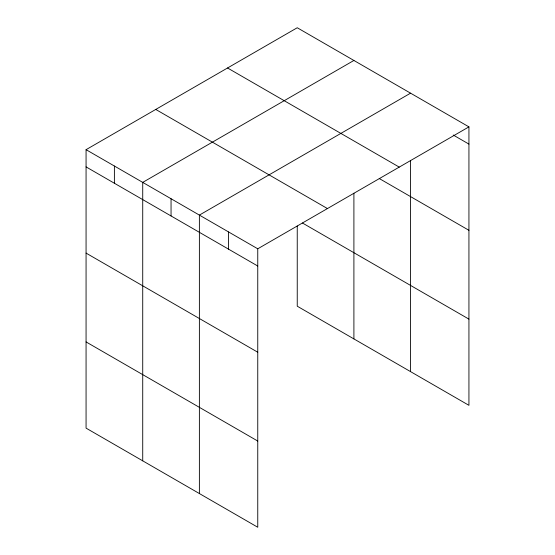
<?xml version="1.0" encoding="UTF-8"?>
<svg xmlns="http://www.w3.org/2000/svg" width="555" height="555" viewBox="0 0 555 555"><rect width="100%" height="100%" fill="white"/><g stroke="black" fill="none" stroke-linecap="round" stroke-linejoin="round"><path stroke-width="0.83" d="M468.933 126.873L297.244 27.75L86.067 149.67L86.067 428.127L257.756 527.25L257.756 248.8L468.933 126.873L468.933 405.33L297.244 306.2L297.244 226.031M353.903 60.46L142.725 182.387L142.725 460.837M410.561 93.171L199.384 215.097L199.384 493.548M453.22 135.025L468.933 144.099M227.557 67.987L399.246 167.111M379.245 178.523L468.933 230.304M155.754 109.439L327.443 208.562M302.461 223.013L468.933 319.125M86.067 149.67L257.756 248.8M86.067 166.895L257.756 266.018M86.067 253.101L257.756 352.224M86.067 341.922L257.756 441.045M410.561 160.395L410.561 371.628M353.903 193.209L353.903 338.911M228.57 231.948L228.57 249.167M171.051 198.739L171.051 215.964M114.392 166.028L114.392 183.254"/></g></svg>
